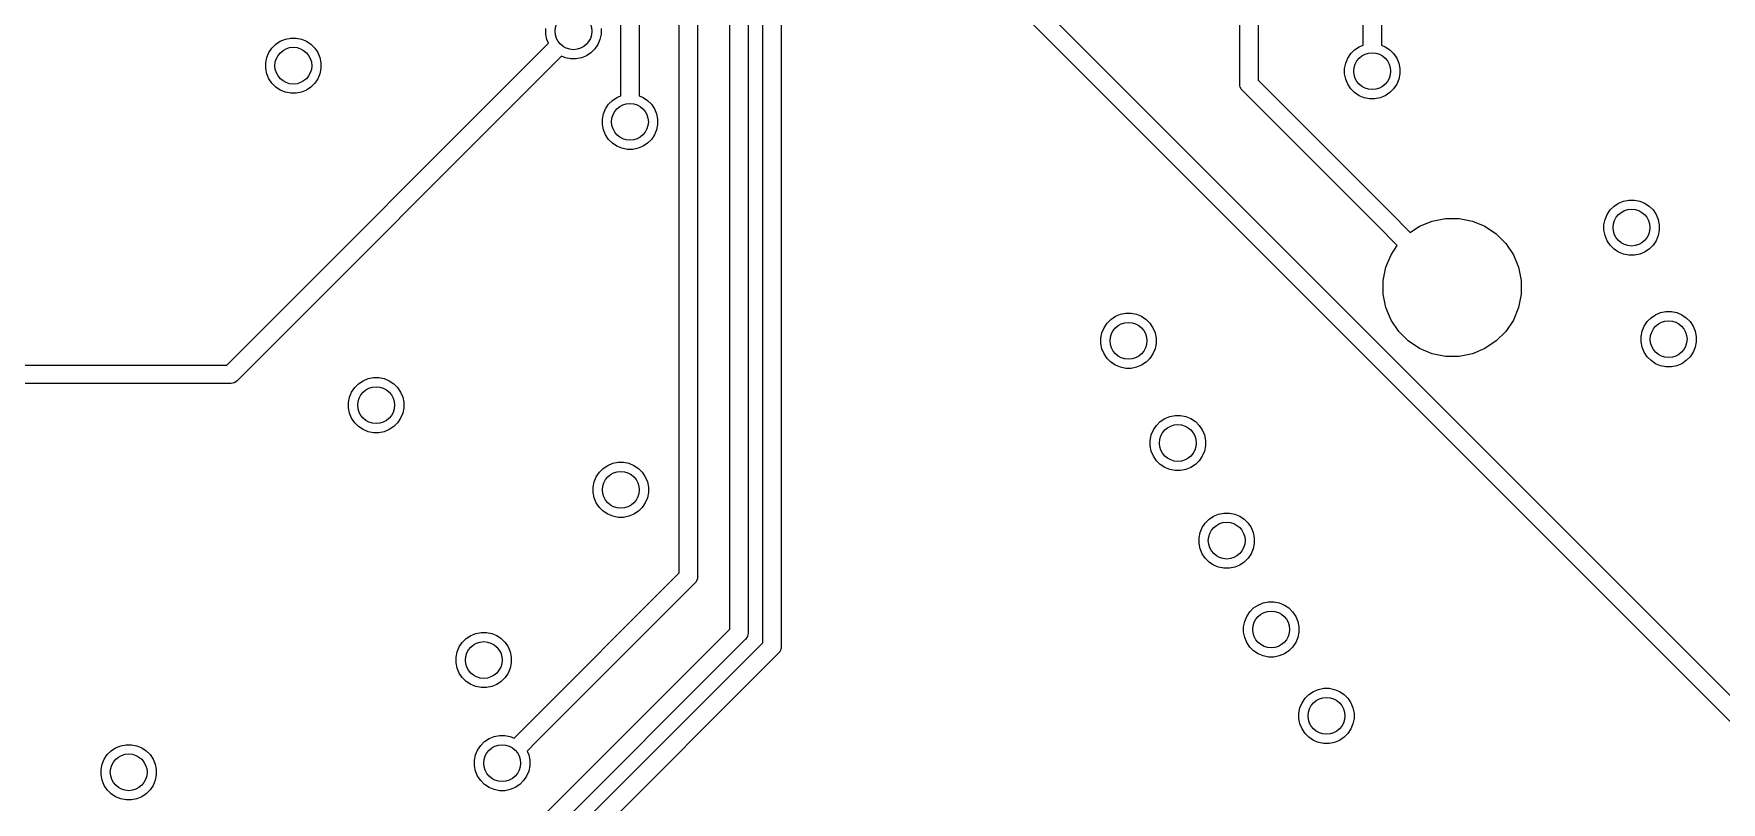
# Model space of a CAD drawing. Extents: x 71 to 174, y -171 to -82.
# Drawn here: x 120.65 to 139, y -127.35 to -119 of the extents above; entities that cross this region are included whole.
import ezdxf

# ---------------------------------------------------------------- set-up
doc = ezdxf.new("R2010")
doc.units = 0
doc.header["$MEASUREMENT"] = 0
doc.layers.add('BLACK', color=7, linetype='CONTINUOUS')

msp = doc.modelspace()

# ---------------------------------------------------------------- linework, layer by layer
at = {"layer": 'BLACK', "linetype": 'CONTINUOUS'}
for p, q in [((128.217, -125.469), (128.217, -116.156)), ((128.417, -116.193), (128.417, -125.505)), ((135.103, -119.122), (135.103, -116.965)), ((135.303, -117.001), (135.303, -119.122)), ((127.868, -117.221), (127.868, -124.896)), ((133.763, -119.541), (133.763, -117.225)), ((127.668, -124.859), (127.668, -117.257)), ((128.577, -125.618), (128.577, -117.292)), ((128.777, -117.329), (128.777, -125.655)), ((133.963, -117.261), (133.963, -119.504)), ((130.51, -117.607), (140.151, -127.248)), ((140.036, -127.415), (130.343, -117.722)), ((127.033, -119.527), (127.033, -118.8)), ((127.233, -118.764), (127.233, -119.672)), ((123.331, -119.08), (123.386, -119.057)), ((123.386, -119.057), (123.444, -119.046)), ((123.444, -119.046), (123.503, -119.046)), ((123.503, -119.046), (123.561, -119.057)), ((123.561, -119.057), (123.615, -119.08)), ((126.218, -119.002), (126.218, -118.943)), ((126.23, -119.06), (126.218, -119.002)), ((126.247, -119.102), (126.23, -119.06)), ((126.807, -119.06), (126.784, -119.114)), ((126.818, -119.002), (126.807, -119.06)), ((126.818, -118.943), (126.818, -119.002)), ((122.749, -122.6), (126.247, -119.102)), ((126.388, -119.243), (122.865, -122.767)), ((123.173, -119.316), (123.185, -119.258)), ((123.185, -119.258), (123.207, -119.204)), ((123.207, -119.204), (123.24, -119.154)), ((123.24, -119.154), (123.282, -119.113)), ((123.282, -119.113), (123.331, -119.08)), ((123.615, -119.08), (123.664, -119.113)), ((123.664, -119.113), (123.706, -119.154)), ((123.706, -119.154), (123.739, -119.204)), ((123.739, -119.204), (123.762, -119.258)), ((123.762, -119.258), (123.773, -119.316)), ((126.431, -119.261), (126.388, -119.243)), ((126.66, -119.238), (126.606, -119.261)), ((126.709, -119.205), (126.66, -119.238)), ((126.751, -119.164), (126.709, -119.205)), ((126.784, -119.114), (126.751, -119.164)), ((134.937, -119.264), (134.97, -119.214)), ((134.97, -119.214), (135.012, -119.173)), ((135.012, -119.173), (135.061, -119.14)), ((135.061, -119.14), (135.103, -119.122)), ((135.303, -119.122), (135.345, -119.14)), ((135.345, -119.14), (135.394, -119.173)), ((135.394, -119.173), (135.436, -119.214)), ((135.436, -119.214), (135.469, -119.264)), ((123.173, -119.375), (123.173, -119.316)), ((123.185, -119.433), (123.173, -119.375)), ((123.207, -119.488), (123.185, -119.433)), ((123.762, -119.433), (123.739, -119.488)), ((123.773, -119.375), (123.762, -119.433)), ((123.773, -119.316), (123.773, -119.375)), ((126.489, -119.272), (126.431, -119.261)), ((126.548, -119.272), (126.489, -119.272)), ((126.606, -119.261), (126.548, -119.272)), ((134.903, -119.376), (134.915, -119.318)), ((134.903, -119.435), (134.903, -119.376)), ((134.915, -119.493), (134.903, -119.435)), ((134.915, -119.318), (134.937, -119.264)), ((135.469, -119.264), (135.492, -119.318)), ((135.492, -119.318), (135.503, -119.376)), ((135.503, -119.435), (135.492, -119.493)), ((135.503, -119.376), (135.503, -119.435)), ((123.24, -119.537), (123.207, -119.488)), ((123.282, -119.579), (123.24, -119.537)), ((123.331, -119.612), (123.282, -119.579)), ((123.386, -119.634), (123.331, -119.612)), ((123.615, -119.612), (123.561, -119.634)), ((123.664, -119.579), (123.615, -119.612)), ((123.706, -119.537), (123.664, -119.579)), ((123.739, -119.488), (123.706, -119.537)), ((127.033, -119.672), (127.033, -119.527)), ((127.033, -119.527), (127.033, -119.527)), ((133.763, -119.546), (133.763, -119.541)), ((133.765, -119.565), (133.763, -119.546)), ((133.769, -119.58), (133.765, -119.565)), ((133.77, -119.584), (133.769, -119.58)), ((133.78, -119.602), (133.77, -119.584)), ((133.792, -119.617), (133.78, -119.602)), ((133.796, -119.62), (133.792, -119.617)), ((135.256, -121.08), (133.796, -119.62)), ((133.963, -119.504), (135.397, -120.938)), ((134.937, -119.548), (134.915, -119.493)), ((134.97, -119.597), (134.937, -119.548)), ((135.012, -119.639), (134.97, -119.597)), ((135.436, -119.597), (135.394, -119.639)), ((135.469, -119.548), (135.436, -119.597)), ((135.492, -119.493), (135.469, -119.548)), ((123.444, -119.646), (123.386, -119.634)), ((123.503, -119.646), (123.444, -119.646)), ((123.561, -119.634), (123.503, -119.646)), ((126.867, -119.814), (126.9, -119.764)), ((126.9, -119.764), (126.942, -119.723)), ((126.942, -119.723), (126.991, -119.69)), ((126.991, -119.69), (127.033, -119.672)), ((127.233, -119.672), (127.275, -119.69)), ((127.275, -119.69), (127.325, -119.723)), ((127.325, -119.723), (127.366, -119.764)), ((127.366, -119.764), (127.399, -119.814)), ((135.061, -119.672), (135.012, -119.639)), ((135.116, -119.694), (135.061, -119.672)), ((135.174, -119.706), (135.116, -119.694)), ((135.233, -119.706), (135.174, -119.706)), ((135.291, -119.694), (135.233, -119.706)), ((135.345, -119.672), (135.291, -119.694)), ((135.394, -119.639), (135.345, -119.672)), ((126.833, -119.926), (126.845, -119.868)), ((126.833, -119.985), (126.833, -119.926)), ((126.845, -120.043), (126.833, -119.985)), ((126.845, -119.868), (126.867, -119.814)), ((127.399, -119.814), (127.422, -119.868)), ((127.422, -119.868), (127.433, -119.926)), ((127.433, -119.985), (127.422, -120.043)), ((127.433, -119.926), (127.433, -119.985)), ((126.867, -120.098), (126.845, -120.043)), ((126.9, -120.147), (126.867, -120.098)), ((126.942, -120.189), (126.9, -120.147)), ((127.366, -120.147), (127.325, -120.189)), ((127.399, -120.098), (127.366, -120.147)), ((127.422, -120.043), (127.399, -120.098)), ((126.991, -120.222), (126.942, -120.189)), ((127.046, -120.244), (126.991, -120.222)), ((127.104, -120.256), (127.046, -120.244)), ((127.163, -120.256), (127.104, -120.256)), ((127.221, -120.244), (127.163, -120.256)), ((127.275, -120.222), (127.221, -120.244)), ((127.325, -120.189), (127.275, -120.222)), ((137.79, -120.914), (137.832, -120.873)), ((137.832, -120.873), (137.881, -120.84)), ((137.881, -120.84), (137.936, -120.817)), ((137.936, -120.817), (137.994, -120.806)), ((137.994, -120.806), (138.053, -120.806)), ((138.053, -120.806), (138.111, -120.817)), ((138.111, -120.817), (138.165, -120.84)), ((138.165, -120.84), (138.214, -120.873)), ((138.214, -120.873), (138.256, -120.914)), ((135.476, -121.3), (135.256, -121.08)), ((135.256, -121.08), (135.256, -121.08)), ((135.397, -120.938), (135.397, -120.938)), ((135.397, -120.938), (135.617, -121.158)), ((135.617, -121.158), (135.718, -121.091)), ((135.718, -121.091), (135.854, -121.035)), ((135.854, -121.035), (135.999, -121.006)), ((135.999, -121.006), (136.147, -121.006)), ((136.147, -121.006), (136.292, -121.035)), ((136.292, -121.035), (136.428, -121.091)), ((136.428, -121.091), (136.551, -121.173)), ((137.723, -121.076), (137.735, -121.018)), ((137.723, -121.135), (137.723, -121.076)), ((137.735, -121.018), (137.757, -120.964)), ((137.757, -120.964), (137.79, -120.914)), ((138.256, -120.914), (138.289, -120.964)), ((138.289, -120.964), (138.312, -121.018)), ((138.312, -121.018), (138.323, -121.076)), ((138.323, -121.076), (138.323, -121.135)), ((136.551, -121.173), (136.656, -121.278)), ((137.735, -121.193), (137.723, -121.135)), ((137.757, -121.248), (137.735, -121.193)), ((137.79, -121.297), (137.757, -121.248)), ((138.289, -121.248), (138.256, -121.297)), ((138.312, -121.193), (138.289, -121.248)), ((138.323, -121.135), (138.312, -121.193)), ((135.352, -121.537), (135.408, -121.4)), ((135.408, -121.4), (135.476, -121.3)), ((136.656, -121.278), (136.738, -121.4)), ((136.738, -121.4), (136.794, -121.537)), ((137.832, -121.339), (137.79, -121.297)), ((137.881, -121.372), (137.832, -121.339)), ((137.936, -121.394), (137.881, -121.372)), ((137.994, -121.406), (137.936, -121.394)), ((138.053, -121.406), (137.994, -121.406)), ((138.111, -121.394), (138.053, -121.406)), ((138.165, -121.372), (138.111, -121.394)), ((138.214, -121.339), (138.165, -121.372)), ((138.256, -121.297), (138.214, -121.339)), ((135.323, -121.682), (135.352, -121.537)), ((136.794, -121.537), (136.823, -121.682)), ((135.323, -121.83), (135.323, -121.682)), ((136.823, -121.682), (136.823, -121.83)), ((135.352, -121.974), (135.323, -121.83)), ((135.408, -122.111), (135.352, -121.974)), ((136.794, -121.974), (136.738, -122.111)), ((136.823, -121.83), (136.794, -121.974)), ((132.265, -122.248), (132.287, -122.194)), ((132.287, -122.194), (132.32, -122.144)), ((132.32, -122.144), (132.362, -122.103)), ((132.362, -122.103), (132.411, -122.07)), ((132.411, -122.07), (132.466, -122.047)), ((132.466, -122.047), (132.524, -122.036)), ((132.524, -122.036), (132.583, -122.036)), ((132.583, -122.036), (132.641, -122.047)), ((132.641, -122.047), (132.695, -122.07)), ((132.695, -122.07), (132.744, -122.103)), ((132.744, -122.103), (132.786, -122.144)), ((132.786, -122.144), (132.819, -122.194)), ((132.819, -122.194), (132.842, -122.248)), ((135.491, -122.234), (135.408, -122.111)), ((136.738, -122.111), (136.656, -122.234)), ((138.138, -122.231), (138.16, -122.177)), ((138.16, -122.177), (138.193, -122.127)), ((138.193, -122.127), (138.235, -122.086)), ((138.235, -122.086), (138.284, -122.053)), ((138.284, -122.053), (138.339, -122.03)), ((138.339, -122.03), (138.397, -122.019)), ((138.397, -122.019), (138.456, -122.019)), ((138.456, -122.019), (138.514, -122.03)), ((138.514, -122.03), (138.568, -122.053)), ((138.568, -122.053), (138.617, -122.086)), ((138.617, -122.086), (138.659, -122.127)), ((138.659, -122.127), (138.692, -122.177)), ((138.692, -122.177), (138.715, -122.231)), ((132.253, -122.306), (132.265, -122.248)), ((132.253, -122.365), (132.253, -122.306)), ((132.265, -122.423), (132.253, -122.365)), ((132.842, -122.248), (132.853, -122.306)), ((132.853, -122.365), (132.842, -122.423)), ((132.853, -122.306), (132.853, -122.365)), ((135.595, -122.338), (135.491, -122.234)), ((135.718, -122.42), (135.595, -122.338)), ((136.551, -122.338), (136.428, -122.42)), ((136.656, -122.234), (136.551, -122.338)), ((138.126, -122.289), (138.138, -122.231)), ((138.126, -122.348), (138.126, -122.289)), ((138.138, -122.406), (138.126, -122.348)), ((138.715, -122.231), (138.726, -122.289)), ((138.726, -122.348), (138.715, -122.406)), ((138.726, -122.289), (138.726, -122.348)), ((132.287, -122.478), (132.265, -122.423)), ((132.32, -122.527), (132.287, -122.478)), ((132.362, -122.569), (132.32, -122.527)), ((132.786, -122.527), (132.744, -122.569)), ((132.819, -122.478), (132.786, -122.527)), ((132.842, -122.423), (132.819, -122.478)), ((135.854, -122.477), (135.718, -122.42)), ((135.999, -122.506), (135.854, -122.477)), ((136.147, -122.506), (135.999, -122.506)), ((136.292, -122.477), (136.147, -122.506)), ((136.428, -122.42), (136.292, -122.477)), ((138.16, -122.461), (138.138, -122.406)), ((138.193, -122.51), (138.16, -122.461)), ((138.235, -122.552), (138.193, -122.51)), ((138.284, -122.585), (138.235, -122.552)), ((138.617, -122.552), (138.568, -122.585)), ((138.659, -122.51), (138.617, -122.552)), ((138.692, -122.461), (138.659, -122.51)), ((138.715, -122.406), (138.692, -122.461)), ((117.536, -122.6), (122.749, -122.6)), ((124.286, -122.747), (124.344, -122.736)), ((124.344, -122.736), (124.403, -122.736)), ((124.403, -122.736), (124.461, -122.747)), ((132.411, -122.602), (132.362, -122.569)), ((132.466, -122.624), (132.411, -122.602)), ((132.524, -122.636), (132.466, -122.624)), ((132.583, -122.636), (132.524, -122.636)), ((132.641, -122.624), (132.583, -122.636)), ((132.695, -122.602), (132.641, -122.624)), ((132.744, -122.569), (132.695, -122.602)), ((138.339, -122.607), (138.284, -122.585)), ((138.397, -122.619), (138.339, -122.607)), ((138.456, -122.619), (138.397, -122.619)), ((138.514, -122.607), (138.456, -122.619)), ((138.568, -122.585), (138.514, -122.607)), ((122.786, -122.8), (117.593, -122.8)), ((122.791, -122.8), (122.786, -122.8)), ((122.796, -122.8), (122.791, -122.8)), ((122.81, -122.798), (122.796, -122.8)), ((122.796, -122.8), (122.796, -122.8)), ((122.829, -122.793), (122.81, -122.798)), ((122.847, -122.783), (122.829, -122.793)), ((122.862, -122.771), (122.847, -122.783)), ((122.865, -122.767), (122.862, -122.771)), ((124.085, -122.948), (124.107, -122.894)), ((124.107, -122.894), (124.14, -122.844)), ((124.14, -122.844), (124.182, -122.803)), ((124.182, -122.803), (124.231, -122.77)), ((124.231, -122.77), (124.286, -122.747)), ((124.461, -122.747), (124.515, -122.77)), ((124.515, -122.77), (124.564, -122.803)), ((124.564, -122.803), (124.606, -122.844)), ((124.606, -122.844), (124.639, -122.894)), ((124.639, -122.894), (124.662, -122.948)), ((124.073, -123.006), (124.085, -122.948)), ((124.073, -123.065), (124.073, -123.006)), ((124.085, -123.123), (124.073, -123.065)), ((124.662, -122.948), (124.673, -123.006)), ((124.673, -123.065), (124.662, -123.123)), ((124.673, -123.006), (124.673, -123.065)), ((124.107, -123.178), (124.085, -123.123)), ((124.14, -123.227), (124.107, -123.178)), ((124.182, -123.269), (124.14, -123.227)), ((124.231, -123.302), (124.182, -123.269)), ((124.564, -123.269), (124.515, -123.302)), ((124.606, -123.227), (124.564, -123.269)), ((124.639, -123.178), (124.606, -123.227)), ((124.662, -123.123), (124.639, -123.178)), ((132.824, -123.305), (132.857, -123.256)), ((132.857, -123.256), (132.898, -123.214)), ((132.898, -123.214), (132.948, -123.181)), ((132.948, -123.181), (133.002, -123.159)), ((133.002, -123.159), (133.06, -123.147)), ((133.06, -123.147), (133.119, -123.147)), ((133.119, -123.147), (133.177, -123.159)), ((133.177, -123.159), (133.232, -123.181)), ((133.232, -123.181), (133.281, -123.214)), ((133.281, -123.214), (133.323, -123.256)), ((133.323, -123.256), (133.356, -123.305)), ((124.286, -123.324), (124.231, -123.302)), ((124.344, -123.336), (124.286, -123.324)), ((124.403, -123.336), (124.344, -123.336)), ((124.461, -123.324), (124.403, -123.336)), ((124.515, -123.302), (124.461, -123.324)), ((132.79, -123.418), (132.801, -123.36)), ((132.79, -123.477), (132.79, -123.418)), ((132.801, -123.535), (132.79, -123.477)), ((132.801, -123.36), (132.824, -123.305)), ((133.356, -123.305), (133.378, -123.36)), ((133.378, -123.36), (133.39, -123.418)), ((133.39, -123.477), (133.378, -123.535)), ((133.39, -123.418), (133.39, -123.477)), ((126.946, -123.667), (127.004, -123.656)), ((127.004, -123.656), (127.063, -123.656)), ((127.063, -123.656), (127.121, -123.667)), ((132.824, -123.589), (132.801, -123.535)), ((132.857, -123.639), (132.824, -123.589)), ((132.898, -123.68), (132.857, -123.639)), ((133.323, -123.639), (133.281, -123.68)), ((133.356, -123.589), (133.323, -123.639)), ((133.378, -123.535), (133.356, -123.589)), ((126.745, -123.868), (126.767, -123.814)), ((126.767, -123.814), (126.8, -123.764)), ((126.8, -123.764), (126.842, -123.723)), ((126.842, -123.723), (126.891, -123.69)), ((126.891, -123.69), (126.946, -123.667)), ((127.121, -123.667), (127.175, -123.69)), ((127.175, -123.69), (127.224, -123.723)), ((127.224, -123.723), (127.266, -123.764)), ((127.266, -123.764), (127.299, -123.814)), ((127.299, -123.814), (127.322, -123.868)), ((132.948, -123.713), (132.898, -123.68)), ((133.002, -123.736), (132.948, -123.713)), ((133.06, -123.747), (133.002, -123.736)), ((133.119, -123.747), (133.06, -123.747)), ((133.177, -123.736), (133.119, -123.747)), ((133.232, -123.713), (133.177, -123.736)), ((133.281, -123.68), (133.232, -123.713)), ((126.733, -123.926), (126.745, -123.868)), ((126.733, -123.985), (126.733, -123.926)), ((126.745, -124.043), (126.733, -123.985)), ((127.322, -123.868), (127.333, -123.926)), ((127.333, -123.985), (127.322, -124.043)), ((127.333, -123.926), (127.333, -123.985)), ((126.767, -124.098), (126.745, -124.043)), ((126.8, -124.147), (126.767, -124.098)), ((126.842, -124.189), (126.8, -124.147)), ((126.891, -124.222), (126.842, -124.189)), ((127.224, -124.189), (127.175, -124.222)), ((127.266, -124.147), (127.224, -124.189)), ((127.299, -124.098), (127.266, -124.147)), ((127.322, -124.043), (127.299, -124.098)), ((133.533, -124.22), (133.591, -124.208)), ((133.591, -124.208), (133.65, -124.208)), ((133.65, -124.208), (133.708, -124.22)), ((126.946, -124.244), (126.891, -124.222)), ((127.004, -124.256), (126.946, -124.244)), ((127.063, -124.256), (127.004, -124.256)), ((127.121, -124.244), (127.063, -124.256)), ((127.175, -124.222), (127.121, -124.244)), ((133.332, -124.421), (133.355, -124.366)), ((133.355, -124.366), (133.388, -124.317)), ((133.388, -124.317), (133.429, -124.275)), ((133.429, -124.275), (133.479, -124.242)), ((133.479, -124.242), (133.533, -124.22)), ((133.708, -124.22), (133.763, -124.242)), ((133.763, -124.242), (133.812, -124.275)), ((133.812, -124.275), (133.854, -124.317)), ((133.854, -124.317), (133.886, -124.366)), ((133.886, -124.366), (133.909, -124.421)), ((133.321, -124.479), (133.332, -124.421)), ((133.321, -124.538), (133.321, -124.479)), ((133.332, -124.596), (133.321, -124.538)), ((133.909, -124.421), (133.921, -124.479)), ((133.921, -124.538), (133.909, -124.596)), ((133.921, -124.479), (133.921, -124.538)), ((133.355, -124.65), (133.332, -124.596)), ((133.388, -124.699), (133.355, -124.65)), ((133.429, -124.741), (133.388, -124.699)), ((133.479, -124.774), (133.429, -124.741)), ((133.812, -124.741), (133.763, -124.774)), ((133.854, -124.699), (133.812, -124.741)), ((133.886, -124.65), (133.854, -124.699)), ((133.909, -124.596), (133.886, -124.65)), ((125.976, -126.552), (127.668, -124.859)), ((127.861, -124.939), (127.852, -124.957)), ((127.867, -124.92), (127.861, -124.939)), ((127.861, -124.939), (127.861, -124.939)), ((127.868, -124.906), (127.867, -124.913)), ((127.867, -124.913), (127.867, -124.92)), ((127.868, -124.896), (127.869, -124.901)), ((127.869, -124.901), (127.868, -124.906)), ((127.868, -124.906), (127.868, -124.906)), ((133.533, -124.797), (133.479, -124.774)), ((133.591, -124.808), (133.533, -124.797)), ((133.65, -124.808), (133.591, -124.808)), ((133.708, -124.797), (133.65, -124.808)), ((133.763, -124.774), (133.708, -124.797)), ((127.835, -124.975), (126.117, -126.693)), ((127.839, -124.972), (127.835, -124.975)), ((127.852, -124.957), (127.839, -124.972)), ((133.84, -125.331), (133.872, -125.282)), ((133.872, -125.282), (133.914, -125.24)), ((133.914, -125.24), (133.963, -125.208)), ((133.963, -125.208), (134.018, -125.185)), ((134.018, -125.185), (134.076, -125.173)), ((134.076, -125.173), (134.135, -125.173)), ((134.135, -125.173), (134.193, -125.185)), ((134.193, -125.185), (134.248, -125.208)), ((134.248, -125.208), (134.297, -125.24)), ((134.297, -125.24), (134.338, -125.282)), ((134.338, -125.282), (134.371, -125.331)), ((124.205, -129.481), (128.217, -125.469)), ((133.805, -125.444), (133.817, -125.386)), ((133.805, -125.503), (133.805, -125.444)), ((133.817, -125.386), (133.84, -125.331)), ((134.371, -125.331), (134.394, -125.386)), ((134.394, -125.386), (134.405, -125.444)), ((134.405, -125.444), (134.405, -125.503)), ((124.155, -130.041), (128.577, -125.618)), ((128.385, -125.584), (124.321, -129.648)), ((125.255, -125.718), (125.277, -125.664)), ((125.277, -125.664), (125.31, -125.614)), ((125.31, -125.614), (125.352, -125.573)), ((125.352, -125.573), (125.401, -125.54)), ((125.401, -125.54), (125.456, -125.517)), ((125.456, -125.517), (125.514, -125.506)), ((125.514, -125.506), (125.573, -125.506)), ((125.573, -125.506), (125.631, -125.517)), ((125.631, -125.517), (125.685, -125.54)), ((125.685, -125.54), (125.734, -125.573)), ((125.734, -125.573), (125.776, -125.614)), ((125.776, -125.614), (125.809, -125.664)), ((125.809, -125.664), (125.832, -125.718)), ((128.388, -125.581), (128.385, -125.584)), ((128.401, -125.566), (128.388, -125.581)), ((128.41, -125.549), (128.401, -125.566)), ((128.416, -125.53), (128.41, -125.549)), ((128.417, -125.515), (128.416, -125.53)), ((128.417, -125.505), (128.418, -125.51)), ((128.418, -125.51), (128.417, -125.515)), ((128.417, -125.515), (128.417, -125.515)), ((128.776, -125.679), (128.774, -125.685)), ((128.777, -125.665), (128.776, -125.679)), ((128.777, -125.655), (128.778, -125.659)), ((128.778, -125.659), (128.777, -125.664)), ((128.777, -125.664), (128.777, -125.664)), ((128.777, -125.664), (128.777, -125.665)), ((133.817, -125.561), (133.805, -125.503)), ((133.84, -125.615), (133.817, -125.561)), ((133.872, -125.665), (133.84, -125.615)), ((133.914, -125.706), (133.872, -125.665)), ((134.338, -125.665), (134.297, -125.706)), ((134.371, -125.615), (134.338, -125.665)), ((134.394, -125.561), (134.371, -125.615)), ((134.405, -125.503), (134.394, -125.561)), ((128.745, -125.734), (124.27, -130.208)), ((125.243, -125.776), (125.255, -125.718)), ((125.243, -125.835), (125.243, -125.776)), ((125.255, -125.893), (125.243, -125.835)), ((125.832, -125.718), (125.843, -125.776)), ((125.843, -125.835), (125.832, -125.893)), ((125.843, -125.776), (125.843, -125.835)), ((128.748, -125.73), (128.745, -125.734)), ((128.751, -125.727), (128.748, -125.73)), ((128.757, -125.719), (128.751, -125.727)), ((128.751, -125.727), (128.751, -125.727)), ((128.761, -125.715), (128.757, -125.719)), ((128.77, -125.698), (128.761, -125.715)), ((128.774, -125.685), (128.77, -125.698)), ((133.963, -125.739), (133.914, -125.706)), ((134.018, -125.762), (133.963, -125.739)), ((134.076, -125.773), (134.018, -125.762)), ((134.135, -125.773), (134.076, -125.773)), ((134.193, -125.762), (134.135, -125.773)), ((134.248, -125.739), (134.193, -125.762)), ((134.297, -125.706), (134.248, -125.739)), ((125.277, -125.948), (125.255, -125.893)), ((125.31, -125.997), (125.277, -125.948)), ((125.352, -126.039), (125.31, -125.997)), ((125.401, -126.072), (125.352, -126.039)), ((125.734, -126.039), (125.685, -126.072)), ((125.776, -125.997), (125.734, -126.039)), ((125.809, -125.948), (125.776, -125.997)), ((125.832, -125.893), (125.809, -125.948)), ((125.456, -126.094), (125.401, -126.072)), ((125.514, -126.106), (125.456, -126.094)), ((125.573, -126.106), (125.514, -126.106)), ((125.631, -126.094), (125.573, -126.106)), ((125.685, -126.072), (125.631, -126.094)), ((134.44, -126.271), (134.473, -126.222)), ((134.473, -126.222), (134.514, -126.18)), ((134.514, -126.18), (134.563, -126.147)), ((134.563, -126.147), (134.618, -126.125)), ((134.618, -126.125), (134.676, -126.113)), ((134.676, -126.113), (134.735, -126.113)), ((134.735, -126.113), (134.793, -126.125)), ((134.793, -126.125), (134.848, -126.147)), ((134.848, -126.147), (134.897, -126.18)), ((134.897, -126.18), (134.939, -126.222)), ((134.939, -126.222), (134.971, -126.271)), ((134.406, -126.384), (134.417, -126.326)), ((134.406, -126.443), (134.406, -126.384)), ((134.417, -126.326), (134.44, -126.271)), ((134.971, -126.271), (134.994, -126.326)), ((134.994, -126.326), (135.006, -126.384)), ((135.006, -126.384), (135.006, -126.443)), ((125.873, -126.655), (125.976, -126.552)), ((125.976, -126.552), (125.976, -126.552)), ((134.417, -126.501), (134.406, -126.443)), ((134.44, -126.555), (134.417, -126.501)), ((134.473, -126.604), (134.44, -126.555)), ((134.971, -126.555), (134.939, -126.604)), ((134.994, -126.501), (134.971, -126.555)), ((135.006, -126.443), (134.994, -126.501)), ((121.492, -126.793), (121.541, -126.76)), ((121.541, -126.76), (121.596, -126.737)), ((121.596, -126.737), (121.654, -126.726)), ((121.654, -126.726), (121.713, -126.726)), ((121.713, -126.726), (121.771, -126.737)), ((121.771, -126.737), (121.825, -126.76)), ((121.825, -126.76), (121.874, -126.793)), ((125.477, -126.784), (125.51, -126.734)), ((125.51, -126.734), (125.552, -126.693)), ((125.552, -126.693), (125.601, -126.66)), ((125.601, -126.66), (125.656, -126.637)), ((125.656, -126.637), (125.714, -126.626)), ((125.714, -126.626), (125.773, -126.626)), ((125.773, -126.626), (125.831, -126.637)), ((125.831, -126.637), (125.873, -126.655)), ((126.117, -126.693), (126.014, -126.796)), ((126.117, -126.693), (126.117, -126.693)), ((134.514, -126.646), (134.473, -126.604)), ((134.563, -126.679), (134.514, -126.646)), ((134.618, -126.702), (134.563, -126.679)), ((134.676, -126.713), (134.618, -126.702)), ((134.735, -126.713), (134.676, -126.713)), ((134.793, -126.702), (134.735, -126.713)), ((134.848, -126.679), (134.793, -126.702)), ((134.897, -126.646), (134.848, -126.679)), ((134.939, -126.604), (134.897, -126.646)), ((121.383, -126.996), (121.395, -126.938)), ((121.395, -126.938), (121.417, -126.884)), ((121.417, -126.884), (121.45, -126.834)), ((121.45, -126.834), (121.492, -126.793)), ((121.874, -126.793), (121.916, -126.834)), ((121.916, -126.834), (121.949, -126.884)), ((121.949, -126.884), (121.972, -126.938)), ((121.972, -126.938), (121.983, -126.996)), ((125.443, -126.896), (125.455, -126.838)), ((125.443, -126.955), (125.443, -126.896)), ((125.455, -127.013), (125.443, -126.955)), ((125.455, -126.838), (125.477, -126.784)), ((126.014, -126.796), (126.032, -126.838)), ((126.032, -126.838), (126.043, -126.896)), ((126.043, -126.955), (126.032, -127.013)), ((126.043, -126.896), (126.043, -126.955)), ((121.383, -127.055), (121.383, -126.996)), ((121.395, -127.113), (121.383, -127.055)), ((121.417, -127.168), (121.395, -127.113)), ((121.972, -127.113), (121.949, -127.168)), ((121.983, -127.055), (121.972, -127.113)), ((121.983, -126.996), (121.983, -127.055)), ((125.477, -127.068), (125.455, -127.013)), ((125.51, -127.117), (125.477, -127.068)), ((125.552, -127.159), (125.51, -127.117)), ((125.976, -127.117), (125.934, -127.159)), ((126.009, -127.068), (125.976, -127.117)), ((126.032, -127.013), (126.009, -127.068)), ((121.45, -127.217), (121.417, -127.168)), ((121.492, -127.259), (121.45, -127.217)), ((121.541, -127.292), (121.492, -127.259)), ((121.596, -127.314), (121.541, -127.292)), ((121.654, -127.326), (121.596, -127.314)), ((121.713, -127.326), (121.654, -127.326)), ((121.771, -127.314), (121.713, -127.326)), ((121.825, -127.292), (121.771, -127.314)), ((121.874, -127.259), (121.825, -127.292)), ((121.916, -127.217), (121.874, -127.259)), ((121.949, -127.168), (121.916, -127.217)), ((125.601, -127.192), (125.552, -127.159)), ((125.656, -127.214), (125.601, -127.192)), ((125.714, -127.226), (125.656, -127.214)), ((125.773, -127.226), (125.714, -127.226)), ((125.831, -127.214), (125.773, -127.226)), ((125.885, -127.192), (125.831, -127.214)), ((125.934, -127.159), (125.885, -127.192))]:
    msp.add_line(p, q, dxfattribs=at)
at = {"layer": 'BLACK'}
for centre in [(126.518, -118.972), (123.473, -119.346), (135.203, -119.406), (127.133, -119.956), (138.023, -121.106), (132.553, -122.336), (138.426, -122.319), (124.373, -123.036), (133.09, -123.447), (127.033, -123.956), (133.621, -124.508), (134.105, -125.473), (125.543, -125.806), (134.706, -126.413), (125.743, -126.926), (121.683, -127.026)]:
    msp.add_circle(centre, 0.2, dxfattribs=at)

doc.saveas('drawing.dxf')
